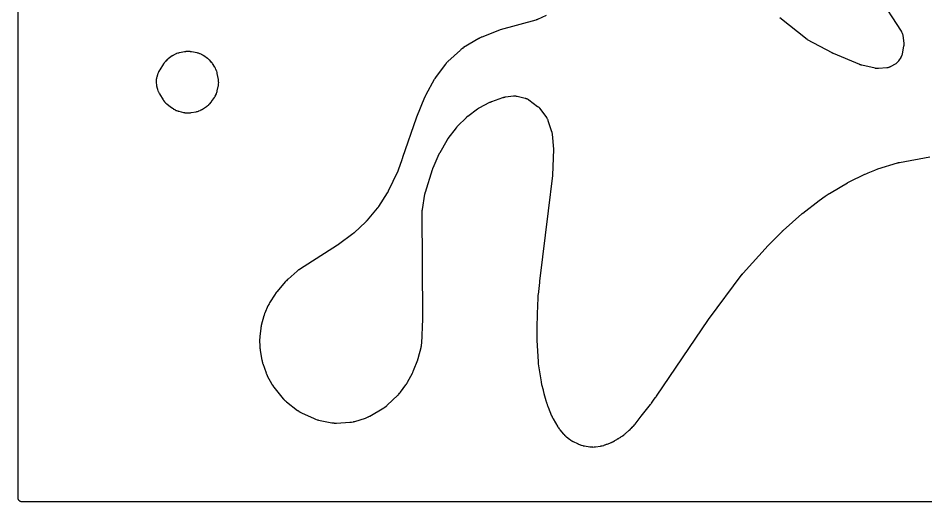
# Model space of a CAD drawing. Header units: millimetres. Extents: x 0 to 300, y 0 to 300.
# Drawn here: x -0.1 to 140.9, y -0.1 to 75 of the extents above; entities that cross this region are included whole.
import ezdxf

# ---------------------------------------------------------------- set-up
doc = ezdxf.new("R2010")
doc.units = ezdxf.units.MM
doc.layers.add('CUT', color=7, linetype='CONTINUOUS')

msp = doc.modelspace()

# ---------------------------------------------------------------- linework, layer by layer
at = {"layer": 'CUT'}
for points in [[(298.5476, -0.0625), (1.4375, -0.0625), (0.5522, -0.0625), (0.4788, -0.0589), (0.4206, -0.0503), (0.3635, -0.036), (0.3082, -0.0162), (0.255, 0.009), (0.2046, 0.0392), (0.1573, 0.0743), (0.1137, 0.1137), (0.0743, 0.1573), (0.0392, 0.2046), (0.009, 0.255), (-0.0162, 0.3082), (-0.036, 0.3635), (-0.0503, 0.4206), (-0.0589, 0.4788), (-0.0625, 0.5522), (-0.0625, 1.4375), (-0.0625, 298.5625)], [(133.437, 78.4697), (137.0336, 72.9397), (137.055, 72.9051), (137.0928, 72.8409), (137.1308, 72.769), (137.1539, 72.72), (137.1853, 72.645), (137.2039, 72.5941), (137.2283, 72.5165), (137.2423, 72.4642), (137.2596, 72.3848), (137.2722, 72.3113), (137.2782, 72.2711), (137.4229, 71.1159), (137.4243, 71.1045), (137.4262, 71.0868), (137.4302, 71.041), (137.4338, 70.9827), (137.4351, 70.9023), (137.4328, 70.8236), (137.4269, 70.7435), (137.42, 70.6854), (137.4135, 70.64), (137.4105, 70.6225), (137.4085, 70.6111), (137.1969, 69.4599), (137.1948, 69.4489), (137.1925, 69.4375), (137.1815, 69.3886), (137.1648, 69.3234), (137.1423, 69.2488), (137.1252, 69.1998), (137.0963, 69.1274), (137.075, 69.08), (137.0399, 69.0104), (137.007, 68.9516), (136.9814, 68.9086), (136.9751, 68.8988), (136.9691, 68.8894), (136.6129, 68.3432), (136.5889, 68.3084), (136.5436, 68.2456), (136.491, 68.1794), (136.454, 68.1371), (136.3954, 68.0761), (136.3545, 68.0374), (136.2905, 67.9823), (136.2462, 67.9476), (136.1772, 67.8987), (136.112, 67.8569), (136.0759, 67.8349), (135.4426, 67.4697), (135.4319, 67.4637), (135.4207, 67.4574), (135.3715, 67.4319), (135.3044, 67.3997), (135.225, 67.3661), (135.1711, 67.3463), (135.0888, 67.3205), (135.0333, 67.306), (134.9489, 67.2882), (134.8755, 67.2763), (134.8205, 67.2692), (134.8078, 67.2679), (134.7955, 67.2668), (133.5033, 67.1568), (133.4918, 67.1559), (133.474, 67.1546), (133.4279, 67.1525), (133.3692, 67.1513), (133.2885, 67.1532), (133.2096, 67.1587), (133.1294, 67.1679), (133.0714, 67.1772), (133.026, 67.1856), (133.0086, 67.1893), (132.9973, 67.1918), (130.9255, 67.6615), (130.916, 67.6637), (130.9013, 67.6672), (130.8635, 67.6771), (130.8001, 67.6951), (130.772, 67.7036), (130.7705, 67.7041), (130.7427, 67.7135), (130.6806, 67.7356), (130.6441, 67.7496), (130.6301, 67.7553), (130.621, 67.759), (126.4997, 69.486), (126.4897, 69.4903), (126.4665, 69.5004), (126.4565, 69.5047), (126.4444, 69.5102), (126.4345, 69.5147), (126.4115, 69.5253), (126.4017, 69.5299), (126.3866, 69.5371), (126.3768, 69.5419), (126.354, 69.5531), (126.3443, 69.5579), (126.3325, 69.5639), (126.3228, 69.5689), (126.3004, 69.5806), (126.2908, 69.5857), (122.4837, 71.6331), (122.4775, 71.6364), (122.4631, 71.6443), (122.4569, 71.6477), (122.4554, 71.6486), (122.4314, 71.6624), (122.4134, 71.6732), (118.1805, 75.0385)], [(81.9242, 75.3907), (80.5816, 74.7786), (80.5751, 74.7757), (80.5599, 74.7689), (80.5534, 74.766), (80.5517, 74.7653), (80.5259, 74.7545), (80.4651, 74.7302), (80.4441, 74.7221), (80.412, 74.7111), (80.3343, 74.6861), (80.3006, 74.6761), (74.7791, 73.1393), (74.764, 73.1349), (74.6663, 73.105), (74.6514, 73.1002), (74.5297, 73.0593), (74.5148, 73.0541), (74.4188, 73.0191), (74.4041, 73.0135), (71.9322, 72.0368), (71.921, 72.0322), (71.848, 72.0017), (71.8368, 71.9969), (71.7933, 71.9776), (71.7712, 71.9673), (71.6293, 71.8974), (71.6077, 71.8862), (71.5659, 71.8635), (71.5552, 71.8576), (71.4865, 71.8184), (71.476, 71.8122), (69.1025, 70.394), (69.0896, 70.3861), (69.0064, 70.3334), (68.9937, 70.3252), (68.9445, 70.2923), (68.9197, 70.2749), (68.7618, 70.1574), (68.738, 70.1387), (68.6924, 70.101), (68.6808, 70.0912), (68.6065, 70.0266), (68.5952, 70.0166), (66.6486, 68.2369), (66.6385, 68.2275), (66.5737, 68.1654), (66.5638, 68.1557), (66.5257, 68.1175), (66.5067, 68.0975), (66.3859, 67.9648), (66.3678, 67.944), (66.3334, 67.9024), (66.3247, 67.8917), (66.269, 67.8213), (66.2606, 67.8104), (64.8371, 65.9223), (64.8243, 65.9047), (64.7433, 65.7888), (64.7312, 65.7707), (64.635, 65.6218), (64.6235, 65.6033), (64.5511, 65.4818), (64.5403, 65.4629), (63.2296, 63.0691), (63.2217, 63.0542), (63.1719, 62.9569), (63.1644, 62.9418), (63.1054, 62.8179), (63.0984, 62.8026), (63.0541, 62.7027), (63.0475, 62.6872), (61.7954, 59.6306), (61.7924, 59.6234), (61.7724, 59.5727), (61.7694, 59.5649), (61.7454, 59.5014), (61.7425, 59.4937), (61.7242, 59.4433), (61.7213, 59.435), (59.621, 53.3702), (59.6164, 53.3564), (59.5845, 53.2564), (59.58, 53.2426), (59.5552, 53.1692), (59.5447, 53.1398), (59.5037, 53.0309), (59.4983, 53.0159), (58.93, 51.3749), (58.9257, 51.3626), (58.9153, 51.3341), (58.9108, 51.3219), (58.9052, 51.307), (58.9005, 51.2949), (58.8893, 51.2666), (58.8844, 51.2546), (58.8768, 51.236), (58.8717, 51.224), (58.8597, 51.1961), (58.8545, 51.1841), (58.848, 51.1696), (58.8426, 51.1578), (58.8298, 51.1302), (58.8242, 51.1184), (57.386, 48.1345), (57.3801, 48.1226), (57.3662, 48.0947), (57.3601, 48.0828), (57.3526, 48.0684), (57.3464, 48.0566), (57.3316, 48.0292), (57.3252, 48.0175), (57.3152, 47.9996), (57.3086, 47.988), (57.2931, 47.961), (57.2863, 47.9495), (57.278, 47.9355), (57.2711, 47.9241), (57.2547, 47.8976), (57.2476, 47.8863), (55.8768, 45.7369), (55.869, 45.725), (55.8507, 45.6972), (55.8428, 45.6854), (55.833, 45.6711), (55.8249, 45.6594), (55.8057, 45.6322), (55.7974, 45.6206), (55.7844, 45.603), (55.7759, 45.5915), (55.7559, 45.565), (55.7472, 45.5537), (55.7366, 45.54), (55.7277, 45.5289), (55.7068, 45.503), (55.6978, 45.492), (54.1375, 43.6181), (54.1283, 43.6072), (54.1067, 43.5821), (54.0974, 43.5714), (54.0859, 43.5585), (54.0764, 43.5479), (54.054, 43.5235), (54.0443, 43.5131), (54.0293, 43.4973), (54.0195, 43.487), (53.9964, 43.4633), (53.9864, 43.4533), (53.9741, 43.4411), (53.9639, 43.4311), (53.9401, 43.4082), (53.9298, 43.3984), (52.083, 41.6771), (52.0739, 41.6687), (52.0526, 41.6494), (52.0434, 41.6412), (52.0321, 41.6312), (52.0228, 41.6231), (52.0009, 41.6044), (51.9915, 41.5964), (51.9769, 41.5842), (51.9674, 41.5764), (51.9451, 41.5583), (51.9354, 41.5505), (51.9236, 41.5412), (51.9139, 41.5336), (51.891, 41.5161), (51.8812, 41.5087), (49.6531, 39.8477), (49.6477, 39.8437), (49.6351, 39.8345), (49.6296, 39.8305), (49.6168, 39.8213), (49.6101, 39.8164), (49.5942, 39.8052), (49.5874, 39.8004), (49.577, 39.7932), (49.5702, 39.7885), (49.5544, 39.7778), (49.5476, 39.7732), (49.5439, 39.7707), (49.5358, 39.7653), (49.5166, 39.7528), (49.5084, 39.7475), (43.6266, 36.0004), (43.6176, 35.9945), (43.5552, 35.9532), (43.546, 35.947), (43.5055, 35.9191), (43.4863, 35.9053), (43.3683, 35.8168), (43.3503, 35.8028), (43.3196, 35.7779), (43.3114, 35.7711), (43.2547, 35.7235), (43.2456, 35.7157), (41.8343, 34.4805), (41.8187, 34.4663), (41.7193, 34.373), (41.7043, 34.3584), (41.5838, 34.237), (41.5692, 34.2218), (41.4766, 34.1217), (41.4626, 34.1061), (40.1063, 32.534), (40.0993, 32.5257), (40.0507, 32.4672), (40.0435, 32.4584), (40.0123, 32.4195), (39.9977, 32.4004), (39.9089, 32.2798), (39.8955, 32.2609), (39.873, 32.2278), (39.867, 32.2187), (39.8259, 32.1557), (39.8193, 32.1454), (38.9754, 30.7925), (38.9644, 30.7742), (38.8954, 30.6543), (38.8851, 30.6357), (38.804, 30.4823), (38.7944, 30.4633), (38.734, 30.3389), (38.7251, 30.3195), (38.2403, 29.2215), (38.2362, 29.2118), (38.2077, 29.1441), (38.2035, 29.1339), (38.1856, 29.0892), (38.1775, 29.0675), (38.129, 28.9311), (38.1219, 28.9099), (38.1103, 28.8729), (38.1073, 28.8629), (38.0867, 28.7932), (38.0835, 28.7818), (37.6819, 27.3127), (37.6791, 27.3022), (37.6605, 27.2291), (37.6579, 27.2182), (37.6466, 27.17), (37.6416, 27.1466), (37.6135, 27.0006), (37.6096, 26.978), (37.6036, 26.9387), (37.602, 26.928), (37.592, 26.854), (37.5906, 26.842), (37.4555, 25.6607), (37.4534, 25.6398), (37.4427, 25.5041), (37.4414, 25.4832), (37.4339, 25.3127), (37.4334, 25.2917), (37.4322, 25.1556), (37.4323, 25.1347), (37.4634, 23.9356), (37.4637, 23.9251), (37.4669, 23.8517), (37.4675, 23.8408), (37.4705, 23.7927), (37.4724, 23.7696), (37.4868, 23.6257), (37.4895, 23.6035), (37.4948, 23.5651), (37.4963, 23.5547), (37.5076, 23.483), (37.5095, 23.4714), (37.7927, 21.8668), (37.795, 21.8549), (37.8103, 21.7775), (37.8127, 21.7656), (37.8229, 21.7192), (37.8285, 21.6956), (37.8684, 21.543), (37.8751, 21.5196), (37.8889, 21.4742), (37.8926, 21.4626), (37.9171, 21.3876), (37.921, 21.3761), (38.4232, 19.9415), (38.427, 19.931), (38.4541, 19.8579), (38.4582, 19.847), (38.477, 19.7994), (38.4864, 19.7767), (38.5484, 19.6362), (38.5584, 19.6148), (38.5765, 19.5778), (38.5815, 19.5679), (38.6167, 19.4993), (38.6225, 19.4882), (39.3133, 18.2076), (39.3203, 18.1949), (39.3667, 18.1136), (39.374, 18.1012), (39.4031, 18.053), (39.4186, 18.0287), (39.5229, 17.8732), (39.5395, 17.8496), (39.5731, 17.8044), (39.5818, 17.793), (39.6394, 17.7191), (39.6484, 17.7079), (41.0971, 15.9416), (41.108, 15.9287), (41.1799, 15.8459), (41.1912, 15.8333), (41.2358, 15.7847), (41.2593, 15.7605), (41.4166, 15.6077), (41.4414, 15.5848), (41.4912, 15.5416), (41.5041, 15.5307), (41.589, 15.4611), (41.6022, 15.4506), (43.3277, 14.115), (43.3413, 14.1048), (43.4305, 14.0397), (43.4444, 14.0298), (43.4991, 13.9923), (43.5276, 13.9738), (43.7164, 13.8593), (43.746, 13.8425), (43.8045, 13.8114), (43.8196, 13.8036), (43.9186, 13.7545), (43.9339, 13.7472), (45.8789, 12.8504), (45.8952, 12.8432), (46.0012, 12.798), (46.0177, 12.7913), (46.0821, 12.7661), (46.1155, 12.7542), (46.3347, 12.6831), (46.3688, 12.6731), (46.4357, 12.6557), (46.453, 12.6515), (46.5654, 12.6258), (46.5827, 12.6221), (48.6343, 12.2159), (48.6466, 12.2136), (48.7271, 12.1994), (48.7395, 12.1974), (48.788, 12.1899), (48.8129, 12.1865), (48.973, 12.1686), (49.0232, 12.1651), (49.1843, 12.1606), (49.2094, 12.1604), (49.2585, 12.1611), (49.2711, 12.1614), (49.3527, 12.1643), (49.3653, 12.1649), (51.448, 12.2815), (51.4663, 12.2828), (51.5852, 12.2931), (51.6035, 12.295), (51.6746, 12.3033), (51.7109, 12.3087), (51.9456, 12.3511), (51.9815, 12.3587), (52.0511, 12.3757), (52.0689, 12.3803), (52.1839, 12.4122), (52.2015, 12.4173), (53.8459, 12.9275), (53.8624, 12.9329), (53.9697, 12.9696), (53.9861, 12.9755), (54.0498, 12.9994), (54.0821, 13.0126), (54.2893, 13.1044), (54.3207, 13.1194), (54.3812, 13.1506), (54.3966, 13.1588), (54.4959, 13.2136), (54.511, 13.2222), (56.6841, 14.5055), (56.6985, 14.5143), (56.7911, 14.5726), (56.8053, 14.5817), (56.8599, 14.6183), (56.8873, 14.6378), (57.062, 14.7694), (57.0883, 14.7904), (57.1385, 14.8328), (57.1512, 14.8439), (57.2328, 14.9169), (57.2452, 14.9283), (58.903, 16.4977), (58.9128, 16.5072), (58.9759, 16.5697), (58.9855, 16.5794), (59.0226, 16.6179), (59.0411, 16.638), (59.1584, 16.7713), (59.176, 16.7922), (59.2094, 16.8338), (59.2178, 16.8446), (59.2718, 16.9151), (59.28, 16.9261), (60.1253, 18.0841), (60.1371, 18.1008), (60.2119, 18.211), (60.2232, 18.2282), (60.3122, 18.3695), (60.3228, 18.3871), (60.39, 18.5021), (60.4, 18.52), (61.1433, 19.9004), (61.1518, 19.9169), (61.2055, 20.0244), (61.2135, 20.0411), (61.2767, 20.1781), (61.2842, 20.195), (61.3312, 20.3057), (61.3382, 20.3228), (61.9676, 21.9428), (61.9739, 21.9598), (62.0133, 22.0711), (62.0191, 22.0883), (62.0643, 22.2294), (62.0696, 22.2468), (62.1022, 22.3603), (62.1069, 22.3778), (62.4937, 23.8961), (62.4973, 23.9108), (62.5192, 24.0069), (62.5224, 24.0217), (62.5341, 24.0797), (62.5393, 24.1095), (62.5684, 24.3043), (62.5721, 24.3343), (62.5779, 24.3932), (62.5792, 24.4083), (62.5864, 24.5066), (62.5873, 24.5217), (62.7677, 28.3281), (62.768, 28.3357), (62.7699, 28.3884), (62.7701, 28.3965), (62.7715, 28.4623), (62.7716, 28.4703), (62.772, 28.5223), (62.772, 28.5308), (62.6678, 44.9585), (62.6678, 44.9682), (62.6678, 44.9833), (62.6683, 45.0075), (62.6694, 45.043), (62.6708, 45.0734), (62.6725, 45.0983), (62.6734, 45.1109), (62.6738, 45.1165), (62.6766, 45.1452), (62.6837, 45.2095), (62.6888, 45.2476), (62.6911, 45.2623), (62.6926, 45.2718), (63.0901, 47.6657), (63.0928, 47.681), (63.0993, 47.7167), (63.1023, 47.732), (63.106, 47.7506), (63.1092, 47.7658), (63.117, 47.8013), (63.1205, 47.8164), (63.126, 47.8396), (63.1297, 47.8547), (63.1388, 47.8899), (63.1428, 47.9049), (63.1478, 47.9232), (63.152, 47.9382), (63.1622, 47.973), (63.1668, 47.9879), (64.2546, 51.4702), (64.2556, 51.4736), (64.2588, 51.4841), (64.269, 51.5152), (64.3002, 51.6055), (64.3139, 51.6424), (64.3241, 51.6683), (64.3265, 51.6741), (64.3319, 51.6875), (64.3342, 51.6933), (64.339, 51.7048), (64.3441, 51.7169), (64.3562, 51.7452), (64.3615, 51.7573), (65.3219, 53.9078), (65.3269, 53.9187), (65.3387, 53.9442), (65.3438, 53.9551), (65.3502, 53.9683), (65.3554, 53.9791), (65.3679, 54.0043), (65.3733, 54.015), (65.3818, 54.0315), (65.3873, 54.0422), (65.4004, 54.067), (65.4061, 54.0776), (65.4132, 54.0904), (65.419, 54.101), (65.4328, 54.1254), (65.4388, 54.1358), (66.5591, 56.0615), (66.5659, 56.0729), (66.5819, 56.0995), (66.5889, 56.1109), (66.5974, 56.1246), (66.6045, 56.1359), (66.6213, 56.162), (66.6286, 56.1731), (66.6399, 56.1902), (66.6473, 56.2012), (66.6649, 56.2268), (66.6725, 56.2377), (66.6819, 56.251), (66.6896, 56.2618), (66.7079, 56.2868), (66.7158, 56.2975), (67.9656, 57.958), (67.9746, 57.9698), (67.9959, 57.9971), (68.0051, 58.0087), (68.0164, 58.0228), (68.0258, 58.0343), (68.048, 58.0609), (68.0576, 58.0722), (68.0724, 58.0895), (68.0822, 58.1006), (68.1052, 58.1265), (68.1152, 58.1375), (68.1274, 58.1508), (68.1376, 58.1616), (68.1614, 58.1867), (68.1717, 58.1974), (69.534, 59.5825), (69.5388, 59.5874), (69.5499, 59.5986), (69.5547, 59.6033), (69.5559, 59.6045), (69.5751, 59.6229), (69.6206, 59.6652), (69.6365, 59.6795), (69.661, 59.7003), (69.7211, 59.7491), (69.7473, 59.7696), (71.2388, 60.893), (71.2465, 60.8987), (71.2586, 60.9077), (71.2779, 60.9215), (71.3062, 60.9412), (71.3309, 60.9578), (71.3514, 60.9711), (71.3618, 60.9778), (71.3665, 60.9807), (71.3906, 60.9954), (71.4453, 61.0275), (71.4782, 61.0458), (71.4911, 61.0527), (71.4994, 61.057), (73.1887, 61.9322), (73.2029, 61.9394), (73.2363, 61.956), (73.2506, 61.9629), (73.2682, 61.9713), (73.2827, 61.978), (73.3166, 61.9933), (73.3312, 61.9998), (73.3537, 62.0095), (73.3684, 62.0157), (73.4029, 62.0298), (73.4177, 62.0357), (73.4358, 62.0428), (73.4507, 62.0484), (73.4857, 62.0614), (73.5007, 62.0667), (75.1874, 62.6561), (75.199, 62.6601), (75.217, 62.6661), (75.264, 62.6803), (75.3437, 62.7022), (75.3793, 62.7112), (75.3812, 62.7117), (75.4172, 62.7192), (75.4985, 62.7345), (75.5469, 62.7423), (75.5657, 62.7448), (75.5779, 62.7463), (76.8418, 62.8961), (76.8518, 62.8972), (76.8567, 62.8977), (76.9134, 62.902), (76.995, 62.9056), (77.0885, 62.9048), (77.1507, 62.901), (77.2436, 62.8906), (77.3243, 62.8772), (77.38, 62.8661), (77.3848, 62.865), (77.3946, 62.8627), (78.6753, 62.5512), (78.6863, 62.5485), (78.6976, 62.5456), (78.7463, 62.5316), (78.8112, 62.511), (78.8851, 62.4839), (78.9336, 62.4637), (79.0049, 62.4303), (79.0514, 62.4059), (79.1195, 62.3664), (79.1767, 62.3296), (79.2186, 62.3011), (79.2281, 62.2942), (79.2372, 62.2876), (80.59, 61.2826), (80.599, 61.2759), (80.6127, 61.2655), (80.6476, 61.2375), (80.691, 61.2008), (80.7485, 61.1478), (80.8025, 61.0935), (80.8552, 61.0358), (80.8917, 60.9921), (80.9195, 60.9571), (80.9299, 60.9433), (80.9365, 60.9344), (81.9569, 59.5462), (81.9638, 59.5366), (81.9744, 59.5218), (82.0008, 59.4828), (82.0331, 59.4323), (82.0742, 59.3608), (82.1113, 59.2891), (82.1457, 59.2141), (82.1682, 59.1586), (82.1848, 59.1145), (82.1907, 59.0972), (82.1945, 59.0861), (82.7492, 57.4095), (82.7532, 57.3971), (82.7592, 57.378), (82.7734, 57.3282), (82.7948, 57.2436), (82.8035, 57.2057), (82.8039, 57.2037), (82.8109, 57.1655), (82.8249, 57.0794), (82.8318, 57.028), (82.8338, 57.0081), (82.8351, 56.9952), (83.0446, 54.6501), (82.8843, 50.5779), (82.2212, 45.0911), (80.8731, 34.1458), (80.8723, 34.1389), (80.8669, 34.0908), (80.8661, 34.0833), (80.8602, 34.0232), (80.8595, 34.0159), (80.8554, 33.9683), (80.8548, 33.9605), (80.8221, 33.5153), (80.6534, 32.1197), (80.652, 32.1066), (80.6436, 32.0215), (80.6425, 32.0084), (80.6343, 31.9013), (80.6334, 31.8882), (80.6287, 31.8028), (80.6282, 31.7896), (80.5744, 30.1379), (80.5153, 29.3328), (80.5148, 29.3248), (80.5114, 29.2691), (80.511, 29.2605), (80.5078, 29.1909), (80.5075, 29.1825), (80.5058, 29.1275), (80.5056, 29.1184), (80.4696, 26.9207), (80.459, 26.5954), (80.4587, 26.5833), (80.4578, 26.5052), (80.4577, 26.4931), (80.4585, 26.395), (80.4587, 26.3829), (80.46, 26.3347), (80.4422, 25.249), (80.4422, 25.2381), (80.4423, 25.1628), (80.4424, 25.1512), (80.4444, 25.0574), (80.4447, 25.046), (80.4477, 24.9718), (80.4483, 24.9597), (80.645, 21.7027), (80.646, 21.6885), (80.6537, 21.5965), (80.6551, 21.5824), (80.6675, 21.4671), (80.6692, 21.453), (80.6813, 21.3615), (80.6834, 21.3474), (81.1226, 18.5377), (81.1252, 18.5224), (81.1432, 18.4236), (81.1462, 18.4085), (81.1721, 18.2851), (81.1754, 18.27), (81.1985, 18.1722), (81.2023, 18.1572), (81.4221, 17.3244), (81.4225, 17.323), (81.4556, 17.1749), (81.4599, 17.1568), (81.49, 17.0397), (81.4949, 17.0218), (81.5745, 16.7475), (81.8684, 15.6338), (81.8736, 15.6154), (81.9093, 15.496), (81.915, 15.4777), (81.9645, 15.3295), (81.9709, 15.3114), (82.014, 15.1945), (82.021, 15.1767), (82.0526, 15.0988), (82.0785, 15.0094), (82.0833, 14.9938), (82.1155, 14.893), (82.1207, 14.8776), (82.1646, 14.7522), (82.1701, 14.7369), (82.2078, 14.6379), (82.2138, 14.6228), (82.7622, 13.292), (82.7704, 13.273), (82.8257, 13.1509), (82.8345, 13.1323), (82.9091, 12.9816), (82.9185, 12.9633), (82.9821, 12.8452), (82.9922, 12.8273), (83.7284, 11.566), (83.7353, 11.5545), (83.7808, 11.4805), (83.7879, 11.4692), (83.8162, 11.4253), (83.8312, 11.4032), (83.9318, 11.2615), (83.9477, 11.2401), (83.9798, 11.1989), (83.9882, 11.1885), (84.0431, 11.1211), (84.0516, 11.1109), (84.6189, 10.4464), (84.6287, 10.4351), (84.6939, 10.3626), (84.7041, 10.3515), (84.7443, 10.3089), (84.7654, 10.2876), (84.9062, 10.1527), (84.9284, 10.1325), (84.9727, 10.0941), (84.9841, 10.0844), (85.0594, 10.0224), (85.0711, 10.013), (85.5403, 9.6458), (85.5525, 9.6365), (85.6325, 9.5771), (85.645, 9.5681), (85.6939, 9.5337), (85.7194, 9.5167), (85.888, 9.4106), (85.9144, 9.3949), (85.9666, 9.3657), (85.9801, 9.3583), (86.0682, 9.3119), (86.0819, 9.3049), (86.7556, 8.9714), (86.768, 8.9654), (86.8491, 8.9276), (86.8616, 8.9219), (86.9109, 8.9003), (86.9363, 8.8898), (87.101, 8.8264), (87.1532, 8.8089), (87.1811, 8.801), (87.3592, 8.731), (87.4226, 8.71), (87.629, 8.6543), (87.6615, 8.6465), (87.7252, 8.6331), (87.7415, 8.6299), (87.8483, 8.6105), (87.8647, 8.6077), (88.7081, 8.4783), (88.7224, 8.4763), (88.8155, 8.4643), (88.8298, 8.4626), (88.8859, 8.4567), (88.9147, 8.4544), (89.0995, 8.4441), (89.1572, 8.4436), (89.3421, 8.4511), (89.371, 8.4529), (89.4271, 8.4579), (89.4415, 8.4593), (89.5347, 8.4699), (89.5491, 8.4717), (90.3302, 8.579), (90.3478, 8.5817), (90.4619, 8.6008), (90.4795, 8.604), (90.5476, 8.6176), (90.5823, 8.6255), (90.806, 8.6839), (90.8402, 8.6939), (90.9062, 8.7154), (90.923, 8.7212), (91.032, 8.7602), (91.0486, 8.7665), (91.2899, 8.8612), (91.3546, 8.8854), (91.382, 8.8965), (91.4014, 8.9049), (92.0636, 9.1648), (92.0767, 9.1701), (92.1614, 9.2057), (92.1744, 9.2113), (92.2248, 9.2339), (92.2503, 9.246), (92.4142, 9.3289), (92.4391, 9.3422), (92.4872, 9.3694), (92.4994, 9.3766), (92.5782, 9.4237), (92.5903, 9.4311), (92.9837, 9.6791), (92.9982, 9.6865), (93.1007, 9.7409), (93.1163, 9.7494), (93.1768, 9.7839), (93.2073, 9.8024), (93.4015, 9.9288), (93.4308, 9.9491), (93.4868, 9.9905), (93.501, 10.0013), (93.526, 10.0209), (93.6955, 10.1278), (93.7074, 10.1355), (93.7842, 10.1865), (93.7959, 10.1944), (93.8413, 10.2262), (93.8642, 10.243), (94.0101, 10.3555), (94.0322, 10.3734), (94.0744, 10.4092), (94.0851, 10.4185), (94.1539, 10.4799), (94.1644, 10.4894), (94.7771, 11.062), (94.9823, 11.2334), (94.9936, 11.243), (95.0661, 11.3067), (95.0772, 11.3167), (95.1198, 11.356), (95.1411, 11.3767), (95.2763, 11.5145), (95.2966, 11.5362), (95.3352, 11.5796), (95.3449, 11.5908), (95.3524, 11.5997), (95.3728, 11.6188), (95.3817, 11.6272), (95.4389, 11.6829), (95.4476, 11.6916), (95.4813, 11.7258), (95.4982, 11.7436), (95.6055, 11.8617), (95.6216, 11.8803), (95.6524, 11.9171), (95.6602, 11.9266), (95.7101, 11.9889), (95.7177, 11.9985), (96.6442, 13.2035), (98.1001, 15.0151), (98.1076, 15.0247), (98.156, 15.0876), (98.1634, 15.0973), (98.2226, 15.1774), (98.2297, 15.1873), (98.2756, 15.2521), (98.2825, 15.2621), (98.6951, 15.8709), (98.8856, 16.1187), (98.8908, 16.1255), (98.9266, 16.1735), (98.932, 16.1809), (98.9757, 16.2414), (98.981, 16.2488), (99.0148, 16.2971), (99.0203, 16.3051), (107.0891, 28.2392), (112.3596, 35.2397), (112.3655, 35.2474), (112.3792, 35.2653), (112.3852, 35.2729), (112.3924, 35.2821), (112.3984, 35.2897), (112.4126, 35.3072), (112.4186, 35.3147), (112.4281, 35.3262), (112.4343, 35.3336), (112.4488, 35.3509), (112.455, 35.3582), (112.4627, 35.3672), (112.469, 35.3745), (112.4839, 35.3914), (112.4903, 35.3986), (116.3608, 39.7135), (118.5836, 41.9332), (118.5874, 41.9371), (118.5965, 41.9461), (118.6004, 41.9499), (118.6096, 41.9588), (118.6144, 41.9635), (118.6258, 41.9744), (118.6307, 41.9791), (118.6382, 41.9862), (118.6431, 41.9908), (118.6545, 42.0014), (118.6594, 42.0059), (118.662, 42.0083), (118.6679, 42.0137), (118.6817, 42.0261), (118.6876, 42.0314), (121.609, 44.6201), (121.6138, 44.6243), (121.625, 44.6341), (121.6299, 44.6383), (121.6412, 44.648), (121.6472, 44.6531), (121.6612, 44.665), (121.6672, 44.67), (121.6765, 44.6778), (121.6825, 44.6827), (121.6966, 44.6942), (121.7026, 44.6991), (121.7059, 44.7017), (121.7132, 44.7075), (121.7302, 44.7208), (121.7375, 44.7265), (124.2808, 46.6822), (125.2317, 47.3419), (125.8581, 47.745), (125.8601, 47.7462), (125.8836, 47.7614), (126.1685, 47.9448), (128.6989, 49.441), (128.7052, 49.4447), (128.72, 49.4533), (128.7264, 49.4569), (128.7336, 49.4611), (128.9326, 49.564), (131.3916, 50.7643), (131.4504, 50.7883), (131.7007, 50.8906), (131.8818, 50.9646), (132.934, 51.3945), (133.4013, 51.5735), (136.4759, 52.5229), (136.4883, 52.5266), (136.5174, 52.5352), (136.5299, 52.5387), (136.5452, 52.543), (136.5578, 52.5463), (136.5871, 52.554), (136.5997, 52.5572), (136.6191, 52.562), (136.6318, 52.565), (136.6613, 52.5719), (136.674, 52.5747), (136.6895, 52.5781), (136.7022, 52.5807), (136.7319, 52.5867), (136.7447, 52.5892), (141.494, 53.4729)]]:
    msp.add_lwpolyline(points, dxfattribs=at)
msp.add_lwpolyline([(21.3921, 64.6751), (21.3967, 64.645), (21.4072, 64.5865), (21.4101, 64.5715), (21.43, 64.4745), (21.4332, 64.4596), (21.5118, 64.1212), (21.5158, 64.1052), (21.5429, 64.0012), (21.5473, 63.9852), (21.5654, 63.9233), (21.5755, 63.8918), (21.6458, 63.6919), (21.6711, 63.6309), (21.763, 63.44), (21.7782, 63.4106), (21.8093, 63.3541), (21.8175, 63.3397), (21.872, 63.247), (21.8805, 63.2329), (22.4601, 62.3061), (22.4676, 62.2944), (22.5173, 62.2189), (22.5251, 62.2073), (22.556, 62.1627), (22.5723, 62.1402), (22.6804, 61.9984), (22.7161, 61.9558), (22.8352, 61.8265), (22.8748, 61.7874), (23.0071, 61.668), (23.0282, 61.6499), (23.0702, 61.6154), (23.081, 61.6067), (23.1522, 61.551), (23.1632, 61.5425), (23.8926, 60.9982), (23.9048, 60.9893), (23.9847, 60.9328), (23.997, 60.9243), (24.0459, 60.8915), (24.0713, 60.8754), (24.2367, 60.776), (24.2898, 60.7477), (24.4619, 60.6666), (24.5176, 60.6437), (24.6995, 60.5793), (24.7282, 60.57), (24.7845, 60.5532), (24.799, 60.5491), (24.8934, 60.5235), (24.908, 60.5197), (25.6116, 60.3478), (25.6272, 60.3442), (25.7288, 60.3222), (25.7445, 60.3191), (25.8058, 60.3075), (25.8374, 60.3024), (26.0405, 60.2753), (26.1043, 60.2702), (26.3064, 60.2648), (26.3703, 60.2666), (26.5746, 60.283), (26.6064, 60.2864), (26.6682, 60.2947), (26.6841, 60.2971), (26.7867, 60.3137), (26.8024, 60.3164), (27.5603, 60.4598), (27.5748, 60.4627), (27.6685, 60.4828), (27.6829, 60.4861), (27.7389, 60.4996), (27.7674, 60.5072), (27.9488, 60.5604), (28.0046, 60.5798), (28.1775, 60.6496), (28.2311, 60.6743), (28.3986, 60.762), (28.4244, 60.7763), (28.4741, 60.8055), (28.4867, 60.8131), (28.5681, 60.8637), (28.5806, 60.8716), (29.2041, 61.2805), (29.2045, 61.2807), (29.2164, 61.2888), (29.278, 61.3312), (29.2927, 61.3414), (29.2929, 61.3416), (29.2936, 61.342), (29.3054, 61.3504), (29.3504, 61.3831), (29.3731, 61.4005), (29.4735, 61.481), (29.516, 61.5151), (29.5162, 61.5153), (29.5164, 61.5155), (29.5594, 61.5534), (29.6627, 61.654), (29.689, 61.6796), (29.6891, 61.6797), (29.6893, 61.6798), (29.7284, 61.7217), (29.8472, 61.8619), (29.8653, 61.8842), (29.8994, 61.9286), (29.908, 61.94), (29.963, 62.0152), (29.9713, 62.0269), (29.9714, 62.0269), (30.4181, 62.6692), (30.4265, 62.6814), (30.4796, 62.762), (30.4876, 62.7745), (30.5183, 62.8236), (30.5334, 62.8492), (30.6261, 63.0153), (30.6524, 63.0685), (30.7272, 63.2406), (30.7481, 63.2961), (30.8063, 63.4772), (30.8147, 63.5057), (30.8297, 63.5617), (30.8333, 63.5761), (30.8559, 63.6698), (30.8592, 63.6843), (31.0025, 64.3499), (31.0027, 64.3509), (31.0056, 64.3652), (31.0234, 64.4588), (31.0259, 64.4732), (31.0352, 64.5296), (31.0393, 64.5586), (31.0607, 64.7451), (31.0645, 64.8036), (31.0676, 64.9887), (31.0657, 65.0473), (31.0505, 65.2344), (31.0474, 65.2635), (31.04, 65.3203), (31.038, 65.3348), (31.0233, 65.4288), (31.0209, 65.4433), (30.8554, 66.3598), (30.8526, 66.3741), (30.8336, 66.4669), (30.8305, 66.4811), (30.8176, 66.5365), (30.8104, 66.5647), (30.7596, 66.7443), (30.741, 66.7995), (30.674, 66.971), (30.6501, 67.0241), (30.5656, 67.1906), (30.5518, 67.2162), (30.5236, 67.2656), (30.5162, 67.2782), (30.4673, 67.3592), (30.4597, 67.3716), (30.4595, 67.3718), (30.1009, 67.9349), (30.0928, 67.9473), (30.0393, 68.027), (30.0309, 68.0392), (29.9975, 68.0863), (29.9798, 68.11), (29.8629, 68.259), (29.8241, 68.3036), (29.6949, 68.4385), (29.6519, 68.4791), (29.5081, 68.6023), (29.4851, 68.6209), (29.4395, 68.6563), (29.4277, 68.6652), (29.3503, 68.7221), (29.3383, 68.7307), (28.7875, 69.1154), (28.7745, 69.1242), (28.6895, 69.1803), (28.6763, 69.1888), (28.6244, 69.2212), (28.5973, 69.237), (28.4215, 69.3342), (28.3652, 69.3617), (28.1828, 69.4389), (28.1238, 69.4603), (27.9317, 69.5189), (27.9015, 69.5273), (27.8421, 69.5421), (27.8269, 69.5456), (27.7274, 69.5677), (27.712, 69.5708), (26.8317, 69.7416), (26.8175, 69.7442), (26.7248, 69.7598), (26.7105, 69.7621), (26.6547, 69.7701), (26.6259, 69.7736), (26.4415, 69.7912), (26.3837, 69.7939), (26.2009, 69.7937), (26.1432, 69.7908), (25.9587, 69.7727), (25.93, 69.7692), (25.8742, 69.761), (25.8599, 69.7588), (25.7673, 69.7429), (25.753, 69.7402), (24.964, 69.5852), (24.9484, 69.5819), (24.8469, 69.5592), (24.8314, 69.5554), (24.7708, 69.5402), (24.74, 69.5315), (24.5443, 69.4708), (24.4843, 69.4486), (24.2987, 69.3685), (24.2414, 69.3401), (24.0629, 69.2393), (24.0355, 69.2229), (23.9828, 69.1893), (23.9695, 69.1806), (23.8833, 69.1224), (23.8702, 69.1133), (23.2511, 68.6707), (23.2396, 68.6623), (23.166, 68.607), (23.1547, 68.5983), (23.1113, 68.5641), (23.0894, 68.546), (22.9522, 68.4268), (22.9113, 68.3877), (22.7876, 68.2579), (22.7505, 68.2151), (22.6381, 68.0723), (22.6211, 68.0496), (22.589, 68.0045), (22.5809, 67.9929), (22.5292, 67.9166), (22.5214, 67.9048), (21.9249, 66.9785), (21.9171, 66.9661), (21.8676, 66.885), (21.8602, 66.8724), (21.8317, 66.823), (21.8177, 66.7973), (21.732, 66.6307), (21.7079, 66.5774), (21.6389, 66.4033), (21.6288, 66.3758), (21.6104, 66.3218), (21.6058, 66.3079), (21.5774, 66.2173), (21.5732, 66.2033), (21.4689, 65.8405), (21.4649, 65.8258), (21.44, 65.73), (21.4364, 65.7152), (21.4229, 65.6573), (21.4167, 65.6275), (21.3821, 65.4353), (21.3744, 65.3749), (21.3596, 65.1829), (21.358, 65.122), (21.3628, 64.9295), (21.3675, 64.8688)], close=True, dxfattribs=at)

doc.saveas('drawing.dxf')
